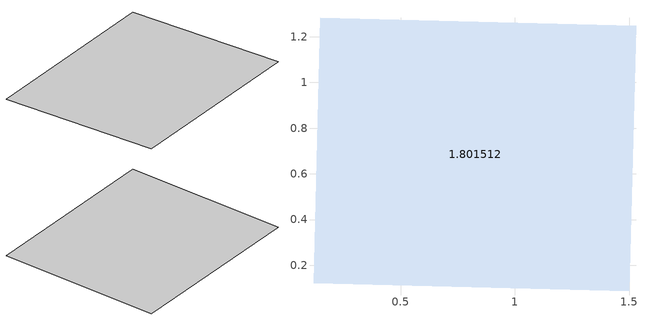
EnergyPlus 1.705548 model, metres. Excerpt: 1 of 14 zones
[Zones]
1.801512
 ceiling inside (1.366612): 1.5,0.09,1.65 1.53,1.25,1.62 0.15,1.28,1.62 0.12,0.12,1.65
[Coil:WaterHeating:AirToWaterHeatPump:Pumped]
1.793248: Rated Heating Capacity {W}=1.311155; Rated COP {W/W}=1.936329; Rated Sensible Heat Ratio=1.711622; Rated Evaporator Inlet Air Dry-Bulb Temperature {C}=1.87079; Rated Evaporator Inlet Air Wet-Bulb Temperature {C}=1.625649; Rated Condenser Inlet Water Temperature {C}=1.601489; Rated Evaporator Air Flow Rate {m3/s}=1.140216; Rated Condenser Water Flow Rate {m3/s}=1.562791; Evaporator Fan Power Included in Rated COP=1.866295; Condenser Pump Power Included in Rated COP=1.179601; Condenser Pump Heat Included in Rated Heating Capacity and Rated COP=1.755734; Condenser Water Pump Power {W}=1.916677; Fraction of Condenser Pump Heat to Water=1.453319; Crankcase Heater Capacity {W}=1.677465; Maximum Ambient Temperature for Crankcase Heater Operation {C}=1.989192; Evaporator Air Temperature Type for Curve Objects=1.535151; Heating Capacity Function of Temperature Curve=1.141355; Heating Capacity Function of Air Flow Fraction Curve=1.528004; Heating Capacity Function of Water Flow Fraction Curve=1.939774; Heating COP Function of Temperature Curve=1.426814; Heating COP Function of Air Flow Fraction Curve=1.486142; Heating COP Function of Water Flow Fraction Curve=1.684317; Part Load Fraction Correlation Curve=1.148813
[Coil:WaterHeating:AirToWaterHeatPump:Wrapped]
1.015761: Rated Heating Capacity {W}=1.321106; Rated COP {W/W}=1.624005; Rated Sensible Heat Ratio=1.246009; Rated Evaporator Inlet Air Dry-Bulb Temperature {C}=1.225394; Rated Evaporator Inlet Air Wet-Bulb Temperature {C}=1.438545; Rated Condenser Water Temperature {C}=1.282675; Rated Evaporator Air Flow Rate {m3/s}=1.487038; Evaporator Fan Power Included in Rated COP=1.101184; Crankcase Heater Capacity {W}=1.831678; Maximum Ambient Temperature for Crankcase Heater Operation {C}=1.576297; Evaporator Air Temperature Type for Curve Objects=1.562105; Heating Capacity Function of Temperature Curve=1.883186; Heating Capacity Function of Air Flow Fraction Curve=1.271933; Heating COP Function of Temperature Curve=1.487221; Heating COP Function of Air Flow Fraction Curve=1.384267; Part Load Fraction Correlation Curve=1.001905
[Coil:WaterHeating:AirToWaterHeatPump:VariableSpeed]
1.41016: Number of Speeds=1.839386; Nominal Speed Level=1.277233; Rated Water Heating Capacity {W}=1.724617; Rated Evaporator Inlet Air Dry-Bulb Temperature {C}=1.287191; Rated Evaporator Inlet Air Wet-Bulb Temperature {C}=1.322796; Rated Condenser Inlet Water Temperature {C}=1.733497; Rated Evaporator Air Flow Rate {m3/s}=1.886343; Rated Condenser Water Flow Rate {m3/s}=1.460459; Evaporator Fan Power Included in Rated COP=1.077649; Condenser Pump Power Included in Rated COP=1.894965; Condenser Pump Heat Included in Rated Heating Capacity and Rated COP=1.373863; Fraction of Condenser Pump Heat to Water=1.332126; Crankcase Heater Capacity {W}=1.557199; Maximum Ambient Temperature for Crankcase Heater Operation {C}=1.11696; Evaporator Air Temperature Type for Curve Objects=1.225945; Part Load Fraction Correlation Curve=1.721682; Rated Water Heating Capacity at Speed 1 {W}=1.203893; Rated Water Heating COP at Speed 1 {W/W}=1.536496; Rated Sensible Heat Ratio at Speed 1=1.13848; Speed 1 Reference Unit Rated Air Flow Rate {m3/s}=1.720649; Speed 1 Reference Unit Rated Water Flow Rate {m3/s}=1.247274; Speed 1 Reference Unit Water Pump Input Power At Rated Conditions=1.535503; Speed 1 Total WH Capacity Function of Temperature Curve=1.004007; Speed 1 Total WH Capacity Function of Air Flow Fraction Curve=1.786423; Speed 1 Total WH Capacity Function of Water Flow Fraction Curve=1.312891; Speed 1 COP Function of Temperature Curve=1.799834; Speed 1 COP Function of Air Flow Fraction Curve=1.077468; Speed 1 COP Function of Water Flow Fraction Curve=1.216673; Rated Water Heating Capacity at Speed 2 {W}=1.320238; Rated Water Heating COP at Speed 2 {W/W}=1.133505; Rated Sensible Heat Ratio at Speed 2=1.259317; Speed 2 Reference Unit Rated Air Flow Rate {m3/s}=1.372543; Speed 2 Reference Unit Rated Water Flow Rate {m3/s}=1.998381; Speed 2 Reference Unit Water Pump Input Power At Rated Conditions=1.911821; Speed 2 Total WH Capacity Function of Temperature Curve=1.736137; Speed 2 Total WH Capacity Function of Air Flow Fraction Curve=1.756779; Speed 2 Total WH Capacity Function of Water Flow Fraction Curve=1.651579; Speed 2 COP Function of Temperature Curve=1.784501; Speed 2 COP Function of Air Flow Fraction Curve=1.871271; Speed 2 COP Function of Water Flow Fraction Curve=1.341856; Rated Water Heating Capacity at speed 3 {W}=1.174914; Rated Water Heating COP at Speed 3 {W/W}=1.628803; Rated Sensible Heat Ratio at Speed 3=1.345444; Speed 3 Reference Unit Rated Air Flow Rate {m3/s}=1.148097; Speed 3 Reference Unit Rated Water Flow Rate {m3/s}=1.319911; Speed 3 Reference Unit Water Pump Input Power At Rated Conditions=1.75265; Speed 3 Total WH Capacity Function of Temperature Curve=1.547389; Speed 3 Total WH Capacity Function of Air Flow Fraction Curve=1.071804; Speed 3 Total WH Capacity Function of Water Flow Fraction Curve=1.210166; Speed 3 COP Function of Temperature Curve=1.347754; Speed 3 COP Function of Air Flow Fraction Curve=1.214471; Speed 3 COP Function of Water Flow Fraction Curve=1.96338; Rated Water Heating Capacity at Speed 4 {W}=1.106971; Rated Water Heating COP at Speed 4 {W/W}=1.192739; Rated Sensible Heat Ratio at Speed 4=1.323314; Speed 4 Reference Unit Rated Air Flow Rate {m3/s}=1.955455; Speed 4 Reference Unit Rated Water Flow Rate {m3/s}=1.424938; Speed 4 Reference Unit Water Pump Input Power At Rated Conditions=1.606271; Speed 4 Total WH Capacity Function of Temperature Curve=1.230424; Speed 4 Total WH Capacity Function of Air Flow Fraction Curve=1.041008; Speed 4 Total WH Capacity Function of Water Flow Fraction Curve=1.997623; Speed 4 COP Function of Temperature Curve=1.650177; Speed 4 COP Function of Air Flow Fraction Curve=1.062816; Speed 4 COP Function of Water Flow Fraction Curve=1.901498; Rated Water Heating Capacity at Speed 5 {W}=1.593155; Rated Water Heating COP at Speed 5 {W/W}=1.582576; Rated Sensible Heat Ratio at Speed 5=1.358637; Speed 5 Reference Unit Rated Air Flow Rate {m3/s}=1.984984; Speed 5 Reference Unit Rated Water Flow Rate {m3/s}=1.679856; Speed 5 Reference Unit Water Pump Input Power At Rated Conditions=1.561; Speed 5 Total WH Capacity Function of Temperature Curve=1.95779; Speed 5 Total WH Capacity Function of Air Flow Fraction Curve=1.834251; Speed 5 Total WH Capacity Function of Water Flow Fraction Curve=1.441869; Speed 5 COP Function of Temperature Curve=1.595518; Speed 5 COP Function of Air Flow Fraction Curve=1.142565; Speed 5 COP Function of Water Flow Fraction Curve=1.664937; Rated Water Heating Capacity at Speed 6 {W}=1.044782; Rated Water Heating COP at Speed 6 {W/W}=1.751867; Rated Sensible Heat Ratio at Speed 6=1.028256; Speed 6 Reference Unit Rated Air Flow Rate {m3/s}=1.193655; Speed 6 Reference Unit Rated Water Flow Rate {m3/s}=1.151254; Speed 6 Reference Unit Water Pump Input Power At Rated Conditions=1.604569; Speed 6 Total WH Capacity Function of Temperature Curve=1.203791; Speed 6 Total WH Capacity Function of Air Flow Fraction Curve=1.716121; Speed 6 Total WH Capacity Function of Water Flow Fraction Curve=1.686639; Speed 6 COP Function of Temperature Curve=1.940063; Speed 6 COP Function of Air Flow Fraction Curve=1.622357; Speed 6 COP Function of Water Flow Fraction Curve=1.435277; Rated Water Heating Capacity at Speed 7 {W}=1.854612; Rated Water Heating COP at Speed 7 {W/W}=1.709826; Rated Sensible Heat Ratio at Speed 7=1.742023; Speed 7 Reference Unit Rated Air Flow Rate {m3/s}=1.039415; Speed 7 Reference Unit Rated Water Flow Rate {m3/s}=1.402792; Speed 7 Reference Unit Water Pump Input Power At Rated Conditions=1.2335; Speed 7 Total WH Capacity Function of Temperature Curve=1.916364; Speed 7 Total WH Capacity Function of Air Flow Fraction Curve=1.530307; Speed 7 Total WH Capacity Function of Water Flow Fraction Curve=1.138369; Speed 7 COP Function of Temperature Curve=1.652013; Speed 7 COP Function of Air Flow Fraction Curve=1.035091; Speed 7 COP Function of Water Flow Fraction Curve=1.301323; Rated Water Heating Capacity at Speed 8 {W}=1.693728; Rated Water Heating COP at Speed 8 {W/W}=1.630711; Rated Sensible Heat Ratio at Speed 8=1.414671; Speed 8 Reference Unit Rated Air Flow Rate {m3/s}=1.465563; Speed 8 Reference Unit Rated Water Flow Rate {m3/s}=1.542075; Speed 8 Reference Unit Water Pump Input Power At Rated Conditions=1.312477; Speed 8 Total WH Capacity Function of Temperature Curve=1.938954; Speed 8 Total WH Capacity Function of Air Flow Fraction Curve=1.433974; Speed 8 Total WH Capacity Function of Water Flow Fraction Curve=1.263061; Speed 8 COP Function of Temperature Curve=1.520858; Speed 8 COP Function of Air Flow Fraction Curve=1.449797; Speed 8 COP Function of Water Flow Fraction Curve=1.743485; Rated Water Heating Capacity at Speed 9 {W}=1.058406; Rated Water Heating COP at Speed 9 {W/W}=1.213191; Rated Sensible Heat Ratio at Speed 9=1.387692; Speed 9 Reference Unit Rated Air Flow Rate {m3/s}=1.135122; Speed 9 Reference Unit Rated Water Flow Rate {m3/s}=1.517528; Speed 9 Reference Unit Water Pump Input Power At Rated Conditions=1.183725; Speed 9 Total WH Capacity Function of Temperature Curve=1.682387; Speed 9 Total WH Capacity Function of Air Flow Fraction Curve=1.88214; Speed 9 Total WH Capacity Function of Water Flow Fraction Curve=1.633163; Speed 9 COP Function of Temperature Curve=1.016751; Speed 9 COP Function of Air Flow Fraction Curve=1.893514; Speed 9 COP Function of Water Flow Fraction Curve=1.368145; Rated Water Heating Capacity at Speed 10 {W}=1.066994; Rated Water Heating COP at Speed 10 {W/W}=1.289723; Rated Sensible Heat Ratio at Speed 10=1.601211; Speed 10 Reference Unit Rated Air Flow Rate {m3/s}=1.91522; Speed 10 Reference Unit Rated Water Flow Rate {m3/s}=1.665272; Speed 10 Reference Unit Water Pump Input Power At Rated Conditions=1.026382; Speed 10 Total WH Capacity Function of Temperature Curve=1.046751; Speed 10 Total WH Capacity Function of Air Flow Fraction Curve=1.862048; Speed 10 Total WH Capacity Function of Water Flow Fraction Curve=1.224446; Speed 10 COP Function of Temperature Curve=1.399886; Speed 10 COP Function of Air Flow Fraction Curve=1.023163; Speed 10 COP Function of Water Flow Fraction Curve=1.89204
[Coil:WaterHeating:Desuperheater]
1.506783: Availability Schedule=1.68593; Setpoint Temperature Schedule=1.01586; Dead Band Temperature Difference {deltaC}=1.611459; Rated Heat Reclaim Recovery Efficiency=1.505998; Rated Inlet Water Temperature {C}=1.465875; Rated Outdoor Air Temperature {C}=1.593262; Maximum Inlet Water Temperature for Heat Reclaim {C}=1.377543; Heat Reclaim Efficiency Function of Temperature Curve=1.962873; Tank=1.130888; Heating Source=1.284654; Water Flow Rate {m3/s}=1.952294; Water Pump Power {W}=1.791841; Fraction of Pump Heat to Water=1.433295; On-Cycle Parasitic Electric Load {W}=1.966148; Off-Cycle Parasitic Electric Load {W}=1.183447
[CoilSystem:Cooling:DX]
1.521479: Availability Schedule=1.225096; Cooling Coil=1.674866; Dehumidification Control Type=1.823407; Run on Sensible Load=1.803259; Run on Latent Load=1.274773; Use Outdoor Air DX Cooling Coil=1.564516; Outdoor Air DX Cooling Coil Leaving Minimum Air Temperature {C}=1.769933
[CoilSystem:Heating:DX]
1.367244: Availability Schedule=1.622128; Heating Coil=1.353641
[CoilSystem:Cooling:Water:HeatExchangerAssisted]
1.304843: Heat Exchanger=1.239901; Cooling Coil=1.895904
[CoilSystem:Cooling:DX:HeatExchangerAssisted]
1.110854: Heat Exchanger=1.596902; Cooling Coil=1.785063
[CoilSystem:IntegratedHeatPump:AirSource]
1.210406: Space Cooling Coil=1.361896; Space Heating Coil=1.865708; Dedicated Water Heating Coil=1.241174; SCWH Coil=1.641571; SCDWH Cooling Coil=1.297497; SCDWH Water Heating Coil=1.44587; SHDWH Heating Coil=1.589801; SHDWH Water Heating Coil=1.578355; Indoor Temperature Limit for SCWH Mode {C}=1.789147; Ambient Temperature Limit for SCWH Mode {C}=1.314914; Indoor Temperature above Which WH has Higher Priority {C}=1.200685; Ambient Temperature above Which WH has Higher Priority {C}=1.34165; Flag to Indicate Load Control in SCWH Mode=1.961419; Minimum Speed Level for SCWH Mode=1.661624; Maximum Water Flow Volume before Switching from SCDWH to SCWH Mode {m3}=1.819981; Minimum Speed Level for SCDWH Mode=1.755493; Maximum Running Time before Allowing Electric Resistance Heat Use during SHDWH Mode {s}=1.154706; Minimum Speed Level for SHDWH Mode=1.027319
[Coil:Cooling:DX:SingleSpeed:ThermalStorage]
1.136225: Availability Schedule=1.81677; Operating Mode Control Method=1.190846; Operation Mode Control Schedule=1.508985; Storage Type=1.170964; User Defined Fluid Type=1.523344; Fluid Storage Volume {m3}=1.888749; Ice Storage Capacity {GJ}=1.212395; Storage Capacity Sizing Factor {hr}=1.919375; Storage Tank to Ambient U-value Times Area Heat Transfer Coefficient {W/K}=1.830019; Fluid Storage Tank Rating Temperature {C}=1.955238; Rated Evaporator Air Flow Rate {m3/s}=1.240895; Cooling Only Mode Available=1.220241; Cooling Only Mode Rated Total Evaporator Cooling Capacity {W}=1.999843; Cooling Only Mode Rated Sensible Heat Ratio=1.898767; Cooling Only Mode Rated COP {W/W}=1.926298; Cooling Only Mode Total Evaporator Cooling Capacity Function of Temperature Curve=1.358294; Cooling Only Mode Total Evaporator Cooling Capacity Function of Flow Fraction Curve=1.456045; Cooling Only Mode Energy Input Ratio Function of Temperature Curve=1.169078; Cooling Only Mode Energy Input Ratio Function of Flow Fraction Curve=1.448618; Cooling Only Mode Part Load Fraction Correlation Curve=1.041578; Cooling Only Mode Sensible Heat Ratio Function of Temperature Curve=1.90546; Cooling Only Mode Sensible Heat Ratio Function of Flow Fraction Curve=1.573029; Cooling And Charge Mode Available=1.230174; Cooling And Charge Mode Rated Total Evaporator Cooling Capacity {W}=1.966687; Cooling And Charge Mode Capacity Sizing Factor=1.570807; Cooling And Charge Mode Rated Storage Charging Capacity {W}=1.504968; Cooling And Charge Mode Storage Capacity Sizing Factor=1.90042; Cooling And Charge Mode Rated Sensible Heat Ratio=1.807755; Cooling And Charge Mode Cooling Rated COP {W/W}=1.742184; Cooling And Charge Mode Charging Rated COP {W/W}=1.157096; Cooling And Charge Mode Total Evaporator Cooling Capacity Function of Temperature Curve=1.695258; Cooling And Charge Mode Total Evaporator Cooling Capacity Function of Flow Fraction Curve=1.419578; Cooling And Charge Mode Evaporator Energy Input Ratio Function of Temperature Curve=1.1677; Cooling And Charge Mode Evaporator Energy Input Ratio Function of Flow Fraction Curve=1.347588; Cooling And Charge Mode Evaporator Part Load Fraction Correlation Curve=1.972659; Cooling And Charge Mode Storage Charge Capacity Function of Temperature Curve=1.290743; Cooling And Charge Mode Storage Charge Capacity Function of Total Evaporator PLR Curve=1.694096; Cooling And Charge Mode Storage Energy Input Ratio Function of Temperature Curve=1.598722; Cooling And Charge Mode Storage Energy Input Ratio Function of Flow Fraction Curve=1.97829; Cooling And Charge Mode Storage Energy Part Load Fraction Correlation Curve=1.246752; Cooling And Charge Mode Sensible Heat Ratio Function of Temperature Curve=1.157371; Cooling And Charge Mode Sensible Heat Ratio Function of Flow Fraction Curve=1.465003; Cooling And Discharge Mode Available=1.861137; Cooling And Discharge Mode Rated Total Evaporator Cooling Capacity {W}=1.403142; Cooling And Discharge Mode Evaporator Capacity Sizing Factor=1.523404; Cooling And Discharge Mode Rated Storage Discharging Capacity {W}=1.111286; Cooling And Discharge Mode Storage Discharge Capacity Sizing Factor=1.939133; Cooling And Discharge Mode Rated Sensible Heat Ratio=1.368618; Cooling And Discharge Mode Cooling Rated COP {W/W}=1.278587; Cooling And Discharge Mode Discharging Rated COP {W/W}=1.140905; Cooling And Discharge Mode Total Evaporator Cooling Capacity Function of Temperature Curve=1.214779; Cooling And Discharge Mode Total Evaporator Cooling Capacity Function of Flow Fraction Curve=1.698173; Cooling And Discharge Mode Evaporator Energy Input Ratio Function of Temperature Curve=1.07044; Cooling And Discharge Mode Evaporator Energy Input Ratio Function of Flow Fraction Curve=1.673792; Cooling And Discharge Mode Evaporator Part Load Fraction Correlation Curve=1.140774; Cooling And Discharge Mode Storage Discharge Capacity Function of Temperature Curve=1.596213; Cooling And Discharge Mode Storage Discharge Capacity Function of Flow Fraction Curve=1.598244; Cooling And Discharge Mode Storage Discharge Capacity Function of Total Evaporator PLR Curve=1.67461; Cooling And Discharge Mode Storage Energy Input Ratio Function of Temperature Curve=1.635636; Cooling And Discharge Mode Storage Energy Input Ratio Function of Flow Fraction Curve=1.869684; Cooling And Discharge Mode Storage Energy Part Load Fraction Correlation Curve=1.753661; Cooling And Discharge Mode Sensible Heat Ratio Function of Temperature Curve=1.530869; Cooling And Discharge Mode Sensible Heat Ratio Function of Flow Fraction Curve=1.349328; Charge Only Mode Available=1.131196; Charge Only Mode Rated Storage Charging Capacity {W}=1.011361; Charge Only Mode Capacity Sizing Factor=1.88106; Charge Only Mode Charging Rated COP {W/W}=1.178884; Charge Only Mode Storage Charge Capacity Function of Temperature Curve=1.252148; Charge Only Mode Storage Energy Input Ratio Function of Temperature Curve=1.069648; Discharge Only Mode Available=1.692771; Discharge Only Mode Rated Storage Discharging Capacity {W}=1.034032; Discharge Only Mode Capacity Sizing Factor=1.065853; Discharge Only Mode Rated Sensible Heat Ratio=1.741082; Discharge Only Mode Rated COP {W/W}=1.590821; Discharge Only Mode Storage Discharge Capacity Function of Temperature Curve=1.852823; Discharge Only Mode Storage Discharge Capacity Function of Flow Fraction Curve=1.320662; Discharge Only Mode Energy Input Ratio Function of Temperature Curve=1.093109; Discharge Only Mode Energy Input Ratio Function of Flow Fraction Curve=1.435377; Discharge Only Mode Part Load Fraction Correlation Curve=1.86725; Discharge Only Mode Sensible Heat Ratio Function of Temperature Curve=1.883093; Discharge Only Mode Sensible Heat Ratio Function of Flow Fraction Curve=1.838678; Ancillary Electric Power {W}=1.150085; Cold Weather Operation Minimum Outdoor Air Temperature {C}=1.11888; Cold Weather Operation Ancillary Power {W}=1.19095; Condenser Design Air Flow Rate {m3/s}=1.224471; Condenser Air Flow Sizing Factor=1.956452; Condenser Type=1.683542; Evaporative Condenser Effectiveness=1.920667; Evaporative Condenser Pump Rated Power Consumption {W}=1.391604; Basin Heater Capacity {W/K}=1.119358; Basin Heater Setpoint Temperature {C}=1.451905; Basin Heater Availability Schedule=1.09434; Supply Water Storage Tank=1.684306; Condensate Collection Water Storage Tank=1.05009; Storage Tank Plant Connection Design Flow Rate {m3/s}=1.538673; Storage Tank Plant Connection Heat Transfer Effectiveness=1.00286; Storage Tank Minimum Operating Limit Fluid Temperature {C}=1.327279; Storage Tank Maximum Operating Limit Fluid Temperature {C}=1.390581
[EvaporativeCooler:Direct:CelDekPad]
1.528495: Availability Schedule=1.818792; Direct Pad Area {m2}=1.77328; Direct Pad Depth {m}=1.62118; Recirculating Water Pump Power Consumption {W}=1.380886; Control Type=1.02729; Water Supply Storage Tank=1.241901
[EvaporativeCooler:Indirect:CelDekPad]
1.307968: Availability Schedule=1.917568; Direct Pad Area {m2}=1.852868; Direct Pad Depth {m}=1.192169; Recirculating Water Pump Power Consumption {W}=1.426158; Secondary Air Fan Flow Rate {m3/s}=1.906015; Secondary Air Fan Total Efficiency=1.108473; Secondary Air Fan Delta Pressure {Pa}=1.012513; Indirect Heat Exchanger Effectiveness=1.453654; Control Type=1.199574; Water Supply Storage Tank=1.463026
[EvaporativeCooler:Indirect:WetCoil]
1.003758: Availability Schedule=1.231442; Coil Maximum Efficiency=1.582509; Coil Flow Ratio=1.364453; Recirculating Water Pump Power Consumption {W}=1.70069; Secondary Air Fan Flow Rate {m3/s}=1.083276; Secondary Air Fan Total Efficiency=1.449128; Secondary Air Fan Delta Pressure {Pa}=1.74824; Control Type=1.911819; Water Supply Storage Tank=1.035215
[EvaporativeCooler:Indirect:ResearchSpecial]
1.476576: Availability Schedule=1.984561; Cooler Wetbulb Design Effectiveness=1.495944; Wetbulb Effectiveness Flow Ratio Modifier Curve=1.043276; Cooler Drybulb Design Effectiveness=1.594336; Drybulb Effectiveness Flow Ratio Modifier Curve=1.049494; Recirculating Water Pump Design Power {W}=1.296507; Water Pump Power Sizing Factor {W/(m3/s)}=1.905505; Water Pump Power Modifier Curve=1.465899; Secondary Air Design Flow Rate {m3/s}=1.310049; Secondary Air Flow Scaling Factor=1.13911; Secondary Air Fan Design Power {W}=1.754891; Secondary Air Fan Sizing Specific Power {W/(m3/s)}=1.03615; Secondary Air Fan Power Modifier Curve=1.494069; Primary Air Design Flow Rate {m3/s}=1.090796; Dewpoint Effectiveness Factor=1.806938; Water Supply Storage Tank=1.436385; Drift Loss Fraction=1.299347; Blowdown Concentration Ratio=1.843944; Evaporative Operation Minimum Limit Secondary Air Drybulb Temperature=1.497202; Evaporative Operation Maximum Limit Outdoor Wetbulb Temperature=1.613782; Dry Operation Maximum Limit Outdoor Drybulb Temperature=1.222478
[EvaporativeCooler:Direct:ResearchSpecial]
1.958583: Availability Schedule=1.751184; Cooler Design Effectiveness=1.308135; Effectiveness Flow Ratio Modifier Curve=1.020522; Primary Air Design Flow Rate {m3/s}=1.171142; Recirculating Water Pump Design Power {W}=1.543439; Water Pump Power Sizing Factor {W/(m3/s)}=1.891576; Water Pump Power Modifier Curve=1.639584; Water Supply Storage Tank=1.964246; Drift Loss Fraction=1.971318; Blowdown Concentration Ratio=1.74887; Evaporative Operation Minimum Drybulb Temperature=1.957411; Evaporative Operation Maximum Limit Wetbulb Temperature=1.895693; Evaporative Operation Maximum Limit Drybulb Temperature=1.826634
[Humidifier:Steam:Electric]
1.483947: Availability Schedule=1.099106; Rated Capacity {m3/s}=1.679836; Rated Power {W}=1.09652; Rated Fan Power {W}=1.057344; Standby Power {W}=1.479742; Water Storage Tank=1.112924
[Humidifier:Steam:Gas]
1.48024: Availability Schedule=1.232233; Rated Capacity {m3/s}=1.851926; Rated Gas Use Rate {W}=1.053334; Thermal Efficiency=1.205153; Thermal Efficiency Modifier Curve=1.669067; Rated Fan Power {W}=1.956708; Auxiliary Electric Power {W}=1.743137; Water Storage Tank=1.495836; Inlet Water Temperature Option=1.461936
[Dehumidifier:Desiccant:NoFans]
1.458351: Availability Schedule=1.972464; Control Type=1.739676; Leaving Maximum Humidity Ratio Setpoint {kgWater/kgDryAir}=1.648874; Nominal Process Air Flow Rate {m3/s}=1.642166; Nominal Process Air Velocity {m/s}=1.68713; Rotor Power {W}=1.915213; Regeneration Coil=1.22835; Regeneration Fan=1.247996; Performance Model Type=1.120495; Leaving Dry-Bulb Function of Entering Dry-Bulb and Humidity Ratio Curve=1.737557; Leaving Dry-Bulb Function of Air Velocity Curve=1.370196; Leaving Humidity Ratio Function of Entering Dry-Bulb and Humidity Ratio Curve=1.458301; Leaving Humidity Ratio Function of Air Velocity Curve=1.923419; Regeneration Energy Function of Entering Dry-Bulb and Humidity Ratio Curve=1.27727; Regeneration Energy Function of Air Velocity Curve=1.155598; Regeneration Velocity Function of Entering Dry-Bulb and Humidity Ratio Curve=1.138473; Regeneration Velocity Function of Air Velocity Curve=1.023772; Nominal Regeneration Temperature {C}=1.803605
[Dehumidifier:Desiccant:System]
1.344415: Availability Schedule=1.518554; Desiccant Heat Exchanger=1.011935; Regeneration Air Fan=1.646302; Regeneration Air Fan Placement=1.477517; Regeneration Air Heater=1.830837; Regeneration Inlet Air Setpoint Temperature {C}=1.236473; Companion Cooling Coil=1.725038; Companion Cooling Coil Upstream of Dehumidifier Process Inlet=1.802223; Companion Coil Regeneration Air Heating=1.916309; Exhaust Fan Maximum Flow Rate {m3/s}=1.474626; Exhaust Fan Maximum Power {W}=1.285452; Exhaust Fan Power Curve=1.833138
[HeatExchanger:AirToAir:FlatPlate]
1.937091: Availability Schedule=1.321705; Flow Arrangement Type=1.265945; Economizer Lockout=1.576474; Ratio of Supply to Secondary hA Values=1.902639; Nominal Supply Air Flow Rate {m3/s}=1.088389; Nominal Supply Air Inlet Temperature {C}=1.225904; Nominal Supply Air Outlet Temperature {C}=1.16657; Nominal Secondary Air Flow Rate {m3/s}=1.97244; Nominal Secondary Air Inlet Temperature {C}=1.608723; Nominal Electric Power {W}=1.725691
[HeatExchanger:AirToAir:SensibleAndLatent]
1.175371: Availability Schedule=1.809807; Nominal Supply Air Flow Rate {m3/s}=1.005315; Sensible Effectiveness at 100% Heating Air Flow=1.309842; Latent Effectiveness at 100% Heating Air Flow=1.160604; Sensible Effectiveness at 75% Heating Air Flow=1.002788; Latent Effectiveness at 75% Heating Air Flow=1.230327; Sensible Effectiveness at 100% Cooling Air Flow=1.47294; Latent Effectiveness at 100% Cooling Air Flow=1.406904; Sensible Effectiveness at 75% Cooling Air Flow=1.307101; Latent Effectiveness at 75% Cooling Air Flow=1.43775; Nominal Electric Power {W}=1.846909; Supply Air Outlet Temperature Control=1.111659; Heat Exchanger Type=1.212857; Frost Control Type=1.160421; Threshold Temperature {C}=1.751749; Initial Defrost Time Fraction=1.113204; Rate of Defrost Time Fraction Increase {1/K}=1.310028; Economizer Lockout=1.813488
[HeatExchanger:Desiccant:BalancedFlow]
1.208808: Availability Schedule=1.743247; Heat Exchanger Performance=1.146748; Economizer Lockout=1.006391
[HeatExchanger:Desiccant:BalancedFlow:PerformanceDataType1]
1.458408: Nominal Air Flow Rate {m3/s}=1.697023; Nominal Air Face Velocity {m/s}=1.134681; Nominal Electric Power {W}=1.548697; Temperature Equation Coefficient 1=1.563179; Temperature Equation Coefficient 2=1.437642; Temperature Equation Coefficient 3=1.998029; Temperature Equation Coefficient 4=1.953037; Temperature Equation Coefficient 5=1.617004; Temperature Equation Coefficient 6=1.725628; Temperature Equation Coefficient 7=1.035682; Temperature Equation Coefficient 8=1.385244; Minimum Regeneration Inlet Air Humidity Ratio for Temperature Equation {kgWater/kgDryAir}=1.934887; Maximum Regeneration Inlet Air Humidity Ratio for Temperature Equation {kgWater/kgDryAir}=1.178474; Minimum Regeneration Inlet Air Temperature for Temperature Equation {C}=1.707662; Maximum Regeneration Inlet Air Temperature for Temperature Equation {C}=1.52775; Minimum Process Inlet Air Humidity Ratio for Temperature Equation {kgWater/kgDryAir}=1.282025; Maximum Process Inlet Air Humidity Ratio for Temperature Equation {kgWater/kgDryAir}=1.063086; Minimum Process Inlet Air Temperature for Temperature Equation {C}=1.525749; Maximum Process Inlet Air Temperature for Temperature Equation {C}=1.907718; Minimum Regeneration Air Velocity for Temperature Equation {m/s}=1.889436; Maximum Regeneration Air Velocity for Temperature Equation {m/s}=1.248911; Minimum Regeneration Outlet Air Temperature for Temperature Equation {C}=1.194106; Maximum Regeneration Outlet Air Temperature for Temperature Equation {C}=1.47516; Minimum Regeneration Inlet Air Relative Humidity for Temperature Equation {percent}=1.719583; Maximum Regeneration Inlet Air Relative Humidity for Temperature Equation {percent}=1.411058; Minimum Process Inlet Air Relative Humidity for Temperature Equation {percent}=1.999901; Maximum Process Inlet Air Relative Humidity for Temperature Equation {percent}=1.431063; Humidity Ratio Equation Coefficient 1=1.982; Humidity Ratio Equation Coefficient 2=1.483426; Humidity Ratio Equation Coefficient 3=1.45394; Humidity Ratio Equation Coefficient 4=1.305519; Humidity Ratio Equation Coefficient 5=1.898916; Humidity Ratio Equation Coefficient 6=1.361828; Humidity Ratio Equation Coefficient 7=1.181283; Humidity Ratio Equation Coefficient 8=1.285844; Minimum Regeneration Inlet Air Humidity Ratio for Humidity Ratio Equation {kgWater/kgDryAir}=1.72088; Maximum Regeneration Inlet Air Humidity Ratio for Humidity Ratio Equation {kgWater/kgDryAir}=1.857116; Minimum Regeneration Inlet Air Temperature for Humidity Ratio Equation {C}=1.061874; Maximum Regeneration Inlet Air Temperature for Humidity Ratio Equation {C}=1.794706; Minimum Process Inlet Air Humidity Ratio for Humidity Ratio Equation {kgWater/kgDryAir}=1.992388; Maximum Process Inlet Air Humidity Ratio for Humidity Ratio Equation {kgWater/kgDryAir}=1.898306; Minimum Process Inlet Air Temperature for Humidity Ratio Equation {C}=1.621164; Maximum Process Inlet Air Temperature for Humidity Ratio Equation {C}=1.318252; Minimum Regeneration Air Velocity for Humidity Ratio Equation {m/s}=1.067503; Maximum Regeneration Air Velocity for Humidity Ratio Equation {m/s}=1.985704; Minimum Regeneration Outlet Air Humidity Ratio for Humidity Ratio Equation {kgWater/kgDryAir}=1.670738; Maximum Regeneration Outlet Air Humidity Ratio for Humidity Ratio Equation {kgWater/kgDryAir}=1.484227; Minimum Regeneration Inlet Air Relative Humidity for Humidity Ratio Equation {percent}=1.875487; Maximum Regeneration Inlet Air Relative Humidity for Humidity Ratio Equation {percent}=1.894028; Minimum Process Inlet Air Relative Humidity for Humidity Ratio Equation {percent}=1.198938; Maximum Process Inlet Air Relative Humidity for Humidity Ratio Equation {percent}=1.390104
[AirLoopHVAC:UnitarySystem]
1.936419: Control Type=1.625538; Controlling Zone or Thermostat Location=1.51149; Dehumidification Control Type=1.181209; Availability Schedule=1.626826; Supply Fan=1.695304; Fan Placement=1.17359; Supply Air Fan Operating Mode Schedule=1.893212; Heating Coil=1.028144; DX Heating Coil Sizing Ratio=1.21047; Cooling Coil=1.177531; Use DOAS DX Cooling Coil=1.664959; Minimum Supply Air Temperature {C}=1.167459; Latent Load Control=1.703111; Supplemental Heating Coil=1.064304; Cooling Supply Air Flow Rate Method=1.231385; Cooling Supply Air Flow Rate {m3/s}=1.975444; Cooling Supply Air Flow Rate Per Floor Area {m3/s-m2}=1.194864; Cooling Fraction of Autosized Cooling Supply Air Flow Rate=1.619309; Cooling Supply Air Flow Rate Per Unit of Capacity {m3/s-W}=1.785366; Heating Supply Air Flow Rate Method=1.906519; Heating Supply Air Flow Rate {m3/s}=1.872588; Heating Supply Air Flow Rate Per Floor Area {m3/s-m2}=1.423295; Heating Fraction of Autosized Heating Supply Air Flow Rate=1.111933; Heating Supply Air Flow Rate Per Unit of Capacity {m3/s-W}=1.961239; No Load Supply Air Flow Rate Method=1.855156; No Load Supply Air Flow Rate {m3/s}=1.285405; No Load Supply Air Flow Rate Per Floor Area {m3/s-m2}=1.346159; No Load Fraction of Autosized Cooling Supply Air Flow Rate=1.046893; No Load Fraction of Autosized Heating Supply Air Flow Rate=1.483205; No Load Supply Air Flow Rate Per Unit of Capacity During Cooling Operation {m3/s-W}=1.996228; No Load Supply Air Flow Rate Per Unit of Capacity During Heating Operation {m3/s-W}=1.678777; Maximum Supply Air Temperature {C}=1.903775; Maximum Outdoor Dry-Bulb Temperature for Supplemental Heater Operation {C}=1.598349; Maximum Cycling Rate {cycles/hr}=1.809311; Heat Pump Time Constant {s}=1.745814; Fraction of On-Cycle Power Use=1.621303; Heat Pump Fan Delay Time {s}=1.377344; Ancillary On-Cycle Electric Power {W}=1.6492; Ancillary Off-Cycle Electric Power {W}=1.151197; Design Heat Recovery Water Flow Rate {m3/s}=1.880009; Maximum Temperature for Heat Recovery {C}=1.426664; Design Specification Multispeed Object=1.364004
[UnitarySystemPerformance:Multispeed]
1.131113: Number of Speeds for Heating=1.879774; Number of Speeds for Cooling=1.671329; Single Mode Operation=1.621554; No Load Supply Air Flow Rate Ratio=1.483709; Heating Speed 1 Supply Air Flow Ratio=1.696255; Cooling Speed 1 Supply Air Flow Ratio=1.849083; Heating Speed 2 Supply Air Flow Ratio=1.456698; Cooling Speed 2 Supply Air Flow Ratio=1.123051; Heating Speed 3 Supply Air Flow Ratio=1.593901; Cooling Speed 3 Supply Air Flow Ratio=1.959123; Heating Speed 4 Supply Air Flow Ratio=1.967643; Cooling Speed 4 Supply Air Flow Ratio=1.317024; Heating Speed 5 Supply Air Flow Ratio=1.081562; Cooling Speed 5 Supply Air Flow Ratio=1.537398; Heating Speed 6 Supply Air Flow Ratio=1.359038; Cooling Speed 6 Supply Air Flow Ratio=1.014175; Heating Speed 7 Supply Air Flow Ratio=1.626097; Cooling Speed 7 Supply Air Flow Ratio=1.245835; Heating Speed 8 Supply Air Flow Ratio=1.457607; Cooling Speed 8 Supply Air Flow Ratio=1.296839; Heating Speed 9 Supply Air Flow Ratio=1.292996; Cooling Speed 9 Supply Air Flow Ratio=1.95046; Heating Speed 10 Supply Air Flow Ratio=1.477764; Cooling Speed 10 Supply Air Flow Ratio=1.084268
[AirLoopHVAC:Unitary:Furnace:HeatOnly]
1.637008: Availability Schedule=1.049529; Supply Air Fan Operating Mode Schedule=1.842763; Maximum Supply Air Temperature {C}=1.051647; Heating Supply Air Flow Rate {m3/s}=1.422737; Controlling Zone or Thermostat Location=1.003742; Supply Fan=1.403898; Fan Placement=1.105488; Heating Coil=1.321195
[AirLoopHVAC:Unitary:Furnace:HeatCool]
1.569964: Availability Schedule=1.506947; Supply Air Fan Operating Mode Schedule=1.358257; Maximum Supply Air Temperature {C}=1.014382; Cooling Supply Air Flow Rate {m3/s}=1.444384; Heating Supply Air Flow Rate {m3/s}=1.89675; No Load Supply Air Flow Rate {m3/s}=1.500039; Controlling Zone or Thermostat Location=1.246507; Supply Fan=1.570344; Fan Placement=1.477549; Heating Coil=1.542424; Cooling Coil=1.602127; Dehumidification Control Type=1.860654; Reheat Coil=1.165055
[AirLoopHVAC:UnitaryHeatOnly]
1.342339: Availability Schedule=1.527956; Supply Air Fan Operating Mode Schedule=1.902105; Maximum Supply Air Temperature {C}=1.771753; Heating Supply Air Flow Rate {m3/s}=1.255522; Controlling Zone or Thermostat Location=1.463579; Supply Fan=1.102362; Fan Placement=1.20144; Heating Coil=1.191479
[AirLoopHVAC:UnitaryHeatCool]
1.105292: Availability Schedule=1.149926; Supply Air Fan Operating Mode Schedule=1.456874; Maximum Supply Air Temperature {C}=1.634487; Cooling Supply Air Flow Rate {m3/s}=1.773705; Heating Supply Air Flow Rate {m3/s}=1.527377; No Load Supply Air Flow Rate {m3/s}=1.189883; Controlling Zone or Thermostat Location=1.119296; Supply Fan=1.949742; Fan Placement=1.209167; Heating Coil=1.596101; Cooling Coil=1.057266; Dehumidification Control Type=1.568418; Reheat Coil=1.414691
[AirLoopHVAC:UnitaryHeatPump:AirToAir]
1.930042: Availability Schedule=1.442521; Cooling Supply Air Flow Rate {m3/s}=1.942303; Heating Supply Air Flow Rate {m3/s}=1.292702; No Load Supply Air Flow Rate {m3/s}=1.705555; Controlling Zone or Thermostat Location=1.262346; Supply Air Fan=1.033329; Heating Coil=1.869879; Cooling Coil=1.978183; Supplemental Heating Coil=1.667022; Maximum Supply Air Temperature from Supplemental Heater {C}=1.326367; Maximum Outdoor Dry-Bulb Temperature for Supplemental Heater Operation {C}=1.793585; Fan Placement=1.993677; Supply Air Fan Operating Mode Schedule=1.775662; Dehumidification Control Type=1.720418
[AirLoopHVAC:UnitaryHeatPump:WaterToAir]
1.70152: Availability Schedule=1.249608; Supply Air Flow Rate {m3/s}=1.932763; Controlling Zone or Thermostat Location=1.914523; Supply Air Fan=1.598848; Heating Coil=1.47286; Heating Convergence=1.922833; Cooling Coil=1.80096; Cooling Convergence=1.413936; Maximum Cycling Rate {cycles/hr}=1.187738; Heat Pump Time Constant {s}=1.465635; Fraction of On-Cycle Power Use=1.521532; Heat Pump Fan Delay Time {s}=1.622579; Supplemental Heating Coil=1.759928; Maximum Supply Air Temperature from Supplemental Heater {C}=1.388898; Maximum Outdoor Dry-Bulb Temperature for Supplemental Heater Operation {C}=1.019749; Fan Placement=1.071269; Supply Air Fan Operating Mode Schedule=1.224652; Dehumidification Control Type=1.453161; Heat Pump Coil Water Flow Mode=1.889154
[AirLoopHVAC:UnitaryHeatCool:VAVChangeoverBypass]
1.654113: Availability Schedule=1.827927; Cooling Supply Air Flow Rate {m3/s}=1.837918; Heating Supply Air Flow Rate {m3/s}=1.401145; No Load Supply Air Flow Rate {m3/s}=1.369361; Cooling Outdoor Air Flow Rate {m3/s}=1.178519; Heating Outdoor Air Flow Rate {m3/s}=1.547125; No Load Outdoor Air Flow Rate {m3/s}=1.240563; Outdoor Air Flow Rate Multiplier Schedule=1.199985; Supply Air Fan=1.593345; Supply Air Fan Placement=1.487767; Supply Air Fan Operating Mode Schedule=1.425779; Cooling Coil=1.873001; Heating Coil=1.995903; Priority Control Mode=1.020208; Minimum Outlet Air Temperature During Cooling Operation {C}=1.48312; Maximum Outlet Air Temperature During Heating Operation {C}=1.1744; Dehumidification Control Type=1.79801
[AirLoopHVAC:UnitaryHeatPump:AirToAir:MultiSpeed]
1.022334: Availability Schedule=1.5014; Controlling Zone or Thermostat Location=1.031452; Supply Air Fan=1.643763; Supply Air Fan Placement=1.587675; Supply Air Fan Operating Mode Schedule=1.560075; Heating Coil=1.956544; Minimum Outdoor Dry-Bulb Temperature for Compressor Operation {C}=1.191567; Cooling Coil=1.61324; Supplemental Heating Coil=1.291358; Maximum Supply Air Temperature from Supplemental Heater {C}=1.558891; Maximum Outdoor Dry-Bulb Temperature for Supplemental Heater Operation {C}=1.841924; Auxiliary On-Cycle Electric Power {W}=1.423427; Auxiliary Off-Cycle Electric Power {W}=1.324609; Design Heat Recovery Water Flow Rate {m3/s}=1.871491; Maximum Temperature for Heat Recovery {C}=1.917063; No Load Supply Air Flow Rate {m3/s}=1.294661; Number of Speeds for Heating=1.69565; Number of Speeds for Cooling=1.179144; Heating Speed 1 Supply Air Flow Rate {m3/s}=1.606775; Heating Speed 2 Supply Air Flow Rate {m3/s}=1.877044; Heating Speed 3 Supply Air Flow Rate {m3/s}=1.844252; Heating Speed 4 Supply Air Flow Rate {m3/s}=1.296083; Cooling Speed 1 Supply Air Flow Rate {m3/s}=1.817726; Cooling Speed 2 Supply Air Flow Rate {m3/s}=1.808888; Cooling Speed 3 Supply Air Flow Rate {m3/s}=1.604628; Cooling Speed 4 Supply Air Flow Rate {m3/s}=1.59723
[AirConditioner:VariableRefrigerantFlow]
Heat Pump=1.41746; Availability Schedule=1.750166; Gross Rated Total Cooling Capacity {W}=1.809359; Gross Rated Cooling COP {W/W}=1.147343; Minimum Outdoor Temperature in Cooling Mode {C}=1.524201; Maximum Outdoor Temperature in Cooling Mode {C}=1.408702; Cooling Capacity Ratio Modifier Function of Low Temperature Curve=1.147471; Cooling Capacity Ratio Boundary Curve=1.441844; Cooling Capacity Ratio Modifier Function of High Temperature Curve=1.964182; Cooling Energy Input Ratio Modifier Function of Low Temperature Curve=1.368298; Cooling Energy Input Ratio Boundary Curve=1.680061; Cooling Energy Input Ratio Modifier Function of High Temperature Curve=1.859946; Cooling Energy Input Ratio Modifier Function of Low Part-Load Ratio Curve=1.91227; Cooling Energy Input Ratio Modifier Function of High Part-Load Ratio Curve=1.166856; Cooling Combination Ratio Correction Factor Curve=1.605918; Cooling Part-Load Fraction Correlation Curve=1.367773; Gross Rated Heating Capacity {W}=1.782588; Rated Heating Capacity Sizing Ratio {W/W}=1.624507; Gross Rated Heating COP {W/W}=1.277157; Minimum Outdoor Temperature in Heating Mode {C}=1.47149; Maximum Outdoor Temperature in Heating Mode {C}=1.369142; Heating Capacity Ratio Modifier Function of Low Temperature Curve=1.42173; Heating Capacity Ratio Boundary Curve=1.464832; Heating Capacity Ratio Modifier Function of High Temperature Curve=1.420426; Heating Energy Input Ratio Modifier Function of Low Temperature Curve=1.236446; Heating Energy Input Ratio Boundary Curve=1.927484; Heating Energy Input Ratio Modifier Function of High Temperature Curve=1.874573; Heating Performance Curve Outdoor Temperature Type=1.660198; Heating Energy Input Ratio Modifier Function of Low Part-Load Ratio Curve=1.360147; Heating Energy Input Ratio Modifier Function of High Part-Load Ratio Curve=1.277327; Heating Combination Ratio Correction Factor Curve=1.912201; Heating Part-Load Fraction Correlation Curve=1.535838; Minimum Heat Pump Part-Load Ratio=1.017651; Zone Name for Master Thermostat Location=1.701545; Master Thermostat Priority Control Type=1.699361; Thermostat Priority Schedule=1.244917; Zone Terminal Unit List=1.928744; Heat Pump Waste Heat Recovery=1.103276; Equivalent Piping Length used for Piping Correction Factor in Cooling Mode {m}=1.339139; Vertical Height used for Piping Correction Factor {m}=1.04067; Piping Correction Factor for Length in Cooling Mode Curve=1.646222; Piping Correction Factor for Height in Cooling Mode Coefficient {1/m}=1.886633; Equivalent Piping Length used for Piping Correction Factor in Heating Mode {m}=1.431695; Piping Correction Factor for Length in Heating Mode Curve=1.68512; Piping Correction Factor for Height in Heating Mode Coefficient {1/m}=1.196513; Crankcase Heater Power per Compressor {W}=1.034832; Number of Compressors=1.839883; Ratio of Compressor Size to Total Compressor Capacity {W/W}=1.152206; Maximum Outdoor Dry-Bulb Temperature for Crankcase Heater {C}=1.970304; Defrost Strategy=1.438313; Defrost Control=1.704878; Defrost Energy Input Ratio Modifier Function of Temperature Curve=1.580905; Defrost Time Period Fraction=1.863162; Resistive Defrost Heater Capacity {W}=1.472872; Maximum Outdoor Dry-bulb Temperature for Defrost Operation {C}=1.711798; Condenser Type=1.478358; Water Condenser Volume Flow Rate {m3/s}=1.605334; Evaporative Condenser Effectiveness=1.172994; Evaporative Condenser Air Flow Rate {m3/s}=1.706524; Evaporative Condenser Pump Rated Power Consumption {W}=1.583901; Supply Water Storage Tank=1.95537; Basin Heater Capacity {W/K}=1.517659; Basin Heater Setpoint Temperature {C}=1.738203; Basin Heater Operating Schedule=1.541841; Fuel Type=1.172614; Minimum Outdoor Temperature in Heat Recovery Mode {C}=1.842735; Maximum Outdoor Temperature in Heat Recovery Mode {C}=1.082554; Heat Recovery Cooling Capacity Modifier Curve=1.800048; Initial Heat Recovery Cooling Capacity Fraction {W/W}=1.774215; Heat Recovery Cooling Capacity Time Constant {hr}=1.159271; Heat Recovery Cooling Energy Modifier Curve=1.018935; Initial Heat Recovery Cooling Energy Fraction {W/W}=1.582947; Heat Recovery Cooling Energy Time Constant {hr}=1.899394; Heat Recovery Heating Capacity Modifier Curve=1.612101; Initial Heat Recovery Heating Capacity Fraction {W/W}=1.425336; Heat Recovery Heating Capacity Time Constant {hr}=1.319067; Heat Recovery Heating Energy Modifier Curve=1.075069; Initial Heat Recovery Heating Energy Fraction {W/W}=1.182977; Heat Recovery Heating Energy Time Constant {hr}=1.669006
[AirConditioner:VariableRefrigerantFlow:FluidTemperatureControl]
Heat Pump=1.969161; Availability Schedule=1.231476; Zone Terminal Unit List=1.643689; Refrigerant Type=1.747075; Rated Evaporative Capacity {W}=1.604336; Rated Compressor Power Per Unit of Rated Evaporative Capacity=1.967796; Minimum Outdoor Air Temperature in Cooling Mode {C}=1.75919; Maximum Outdoor Air Temperature in Cooling Mode {C}=1.677185; Minimum Outdoor Air Temperature in Heating Mode {C}=1.234174; Maximum Outdoor Air Temperature in Heating Mode {C}=1.067784; Reference Outdoor Unit Superheating {deltaC}=1.740722; Reference Outdoor Unit Subcooling {deltaC}=1.138105; Refrigerant Temperature Control Algorithm for Indoor Unit=1.88486; Reference Evaporating Temperature for Indoor Unit {C}=1.265385; Reference Condensing Temperature for Indoor Unit {C}=1.948943; Variable Evaporating Temperature Minimum for Indoor Unit {C}=1.360367; Variable Evaporating Temperature Maximum for Indoor Unit {C}=1.927303; Variable Condensing Temperature Minimum for Indoor Unit {C}=1.260369; Variable Condensing Temperature Maximum for Indoor Unit {C}=1.847048; Outdoor Unit Fan Power Per Unit of Rated Evaporative Capacity=1.266882; Outdoor Unit Fan Flow Rate Per Unit of Rated Evaporative Capacity {m3/s-W}=1.655267; Outdoor Unit Evaporating Temperature Function of Superheating Curve=1.983949; Outdoor Unit Condensing Temperature Function of Subcooling Curve=1.203897; Diameter of Main Pipe Connecting Outdoor Unit to the First Branch Joint {m}=1.863572; Length of Main Pipe Connecting Outdoor Unit to the First Branch Joint {m}=1.113489; Equivalent Length of Main Pipe Connecting Outdoor Unit to the First Branch Joint {m}=1.114408; Height Difference Between Outdoor Unit and Indoor Units {m}=1.547139; Main Pipe Insulation Thickness {m}=1.879989; Main Pipe Insulation Thermal Conductivity {W/m-K}=1.175811; Crankcase Heater Power per Compressor {W}=1.842725; Number of Compressors=1.866337; Ratio of Compressor Size to Total Compressor Capacity {W/W}=1.659944; Maximum Outdoor Dry-Bulb Temperature for Crankcase Heater {C}=1.873299; Defrost Strategy=1.888201; Defrost Control=1.566092; Defrost Energy Input Ratio Modifier Function of Temperature Curve=1.302131; Defrost Time Period Fraction=1.972372; Resistive Defrost Heater Capacity {W}=1.764078; Maximum Outdoor Dry-bulb Temperature for Defrost Operation {C}=1.669173; Compressor maximum delta Pressure {Pa}=1.050752; Number of Compressor Loading Index Entries=1.802924; Compressor Speed at Loading Index 1 {rev/min}=1.293173; Loading Index 1 Evaporative Capacity Multiplier Function of Temperature Curve=1.269632; Loading Index 1 Compressor Power Multiplier Function of Temperature Curve=1.936142; Compressor Speed at Loading Index 2 {rev/min}=1.336453; Loading Index 2 Evaporative Capacity Multiplier Function of Temperature Curve=1.373496; Loading Index 2 Compressor Power Multiplier Function of Temperature Curve=1.23594; Compressor Speed at Loading Index 3 {rev/min}=1.665392; Loading Index 3 Evaporative Capacity Multiplier Function of Temperature Curve=1.514181; Loading Index 3 Compressor Power Multiplier Function of Temperature Curve=1.993876; Compressor Speed at Loading Index 4 {rev/min}=1.164104; Loading Index 4 Evaporative Capacity Multiplier Function of Temperature Curve=1.762978; Loading Index 4 Compressor Power Multiplier Function of Temperature Curve=1.825183; Compressor Speed at Loading Index 5 {rev/min}=1.499591; Loading Index 5 Evaporative Capacity Multiplier Function of Temperature Curve=1.580798; Loading Index 5 Compressor Power Multiplier Function of Temperature Curve=1.961383; Compressor Speed at Loading Index 6 {rev/min}=1.13451; Loading Index 6 Evaporative Capacity Multiplier Function of Temperature Curve=1.107986; Loading Index 6 Compressor Power Multiplier Function of Temperature Curve=1.396483; Compressor Speed at Loading Index 7 {rev/min}=1.841721; Loading Index 7 Evaporative Capacity Multiplier Function of Temperature Curve=1.761316; Loading Index 7 list=1.674102; Compressor Speed at Loading Index 8 {rev/min}=1.608534; Loading Index 8 Evaporative Capacity Multiplier Function of Temperature Curve=1.724368; Loading Index 8 Compressor Power Multiplier Function of Temperature Curve=1.806979; Compressor Speed at Loading Index 9 {rev/min}=1.706302; Loading Index 9 Evaporative Capacity Multiplier Function of Temperature Curve=1.254365; Loading Index 9 Compressor Power Multiplier Function of Temperature Curve=1.809579
[AirConditioner:VariableRefrigerantFlow:FluidTemperatureControl:HR]
1.733231: Availability Schedule=1.631893; Zone Terminal Unit List=1.614556; Refrigerant Type=1.568119; Rated Evaporative Capacity {W}=1.190278; Rated Compressor Power Per Unit of Rated Evaporative Capacity=1.312752; Minimum Outdoor Air Temperature in Cooling Only Mode {C}=1.665973; Maximum Outdoor Air Temperature in Cooling Only Mode {C}=1.381884; Minimum Outdoor Air Temperature in Heating Only Mode {C}=1.094931; Maximum Outdoor Air Temperature in Heating Only Mode {C}=1.810952; Minimum Outdoor Temperature in Heat Recovery Mode {C}=1.784899; Maximum Outdoor Temperature in Heat Recovery Mode {C}=1.434528; Refrigerant Temperature Control Algorithm for Indoor Unit=1.958725; Reference Evaporating Temperature for Indoor Unit {C}=1.404385; Reference Condensing Temperature for Indoor Unit {C}=1.700155; Variable Evaporating Temperature Minimum for Indoor Unit {C}=1.852091; Variable Evaporating Temperature Maximum for Indoor Unit {C}=1.466046; Variable Condensing Temperature Minimum for Indoor Unit {C}=1.852391; Variable Condensing Temperature Maximum for Indoor Unit {C}=1.696225; Outdoor Unit Evaporator Reference Superheating {deltaC}=1.093617; Outdoor Unit Condenser Reference Subcooling {deltaC}=1.30226; Outdoor Unit Evaporator Rated Bypass Factor=1.911378; Outdoor Unit Condenser Rated Bypass Factor=1.066384; Difference between Outdoor Unit Evaporating Temperature and Outdoor Air Temperature in Heat Recovery Mode {deltaC}=1.591784; Outdoor Unit Heat Exchanger Capacity Ratio=1.23183; Outdoor Unit Fan Power Per Unit of Rated Evaporative Capacity=1.10045; Outdoor Unit Fan Flow Rate Per Unit of Rated Evaporative Capacity {m3/s-W}=1.815819; Outdoor Unit Evaporating Temperature Function of Superheating Curve=1.643529; Outdoor Unit Condensing Temperature Function of Subcooling Curve=1.42645; Diameter of Main Pipe for Suction Gas {m}=1.717031; Diameter of Main Pipe for Discharge Gas {m}=1.614757; Length of Main Pipe Connecting Outdoor Unit to the First Branch Joint {m}=1.55067; Equivalent Length of Main Pipe Connecting Outdoor Unit to the First Branch Joint {m}=1.043161; Height Difference Between Outdoor Unit and Indoor Units {m}=1.102491; Main Pipe Insulation Thickness {m}=1.001589; Main Pipe Insulation Thermal Conductivity {W/m-K}=1.010534; Crankcase Heater Power per Compressor {W}=1.052486; Number of Compressors=1.15777; Ratio of Compressor Size to Total Compressor Capacity {W/W}=1.835996; Maximum Outdoor Dry-Bulb Temperature for Crankcase Heater {C}=1.75658; Defrost Strategy=1.316544; Defrost Control=1.109004; Defrost Energy Input Ratio Modifier Function of Temperature Curve=1.002072; Defrost Time Period Fraction=1.449026; Resistive Defrost Heater Capacity {W}=1.917185; Maximum Outdoor Dry-bulb Temperature for Defrost Operation {C}=1.523146; Initial Heat Recovery Cooling Capacity Fraction {W/W}=1.36145; Heat Recovery Cooling Capacity Time Constant {hr}=1.815472; Initial Heat Recovery Cooling Energy Fraction {W/W}=1.734107; Heat Recovery Cooling Energy Time Constant {hr}=1.5736; Initial Heat Recovery Heating Capacity Fraction {W/W}=1.956428; Heat Recovery Heating Capacity Time Constant {hr}=1.041525; Initial Heat Recovery Heating Energy Fraction {W/W}=1.272988; Heat Recovery Heating Energy Time Constant {hr}=1.555835; Compressor maximum delta Pressure {Pa}=1.463091; Compressor Inverter Efficiency=1.411427; Compressor Evaporative Capacity Correction Factor=1.743604; Number of Compressor Loading Index Entries=1.653018; Compressor Speed at Loading Index 1 {rev/min}=1.894441; Loading Index 1 Evaporative Capacity Multiplier Function of Temperature Curve=1.198676; Loading Index 1 Compressor Power Multiplier Function of Temperature Curve=1.387961; Compressor Speed at Loading Index 2 {rev/min}=1.951637; Loading Index 2 Evaporative Capacity Multiplier Function of Temperature Curve=1.553517; Loading Index 2 Compressor Power Multiplier Function of Temperature Curve=1.806653; Compressor Speed at Loading Index 3 {rev/min}=1.058414; Loading Index 3 Evaporative Capacity Multiplier Function of Temperature Curve=1.707123; Loading Index 3 Compressor Power Multiplier Function of Temperature Curve=1.236523; Compressor Speed at Loading Index 4 {rev/min}=1.159248; Loading Index 4 Evaporative Capacity Multiplier Function of Temperature Curve=1.045797; Loading Index 4 Compressor Power Multiplier Function of Temperature Curve=1.859478; Compressor Speed at Loading Index 5 {rev/min}=1.685951; Loading Index 5 Evaporative Capacity Multiplier Function of Temperature Curve=1.341482; Loading Index 5 Compressor Power Multiplier Function of Temperature Curve=1.157542; Compressor Speed at Loading Index 6 {rev/min}=1.798901; Loading Index 6 Evaporative Capacity Multiplier Function of Temperature Curve=1.293708; Loading Index 6 Compressor Power Multiplier Function of Temperature Curve=1.490135; Compressor Speed at Loading Index 7 {rev/min}=1.04581; Loading Index 7 Evaporative Capacity Multiplier Function of Temperature Curve=1.381409; Loading Index 7 list=1.054239; Compressor Speed at Loading Index 8 {rev/min}=1.93437; Loading Index 8 Evaporative Capacity Multiplier Function of Temperature Curve=1.785615; Loading Index 8 Compressor Power Multiplier Function of Temperature Curve=1.194467; Compressor Speed at Loading Index 9 {rev/min}=1.767656; Loading Index 9 Evaporative Capacity Multiplier Function of Temperature Curve=1.586358; Loading Index 9 Compressor Power Multiplier Function of Temperature Curve=1.702944; Compressor Speed at Loading Index 10 {rev/min}=1.072606; Loading Index 10 Evaporative Capacity Multiplier Function of Temperature Curve=1.492856; Loading Index 10 Compressor Power Multiplier Function of Temperature Curve=1.5819; Compressor Speed at Loading Index 11 {rev/min}=1.452888; Loading Index 11 Evaporative Capacity Multiplier Function of Temperature Curve=1.863058; Loading Index 11 Compressor Power Multiplier Function of Temperature Curve=1.250652
[ZoneTerminalUnitList]
1.17106: Zone Terminal Unit Name 1=1.347764; Zone Terminal Unit Name 2=1.44137; Zone Terminal Unit Name 3=1.976897; Zone Terminal Unit Name 4=1.858779; Zone Terminal Unit Name 5=1.93524; Zone Terminal Unit Name 6=1.977037; Zone Terminal Unit Name 7=1.725607; Zone Terminal Unit Name 8=1.795511; Zone Terminal Unit Name 9=1.826461; Zone Terminal Unit Name 10=1.449126; Zone Terminal Unit Name 11=1.122087; Zone Terminal Unit Name 12=1.417839; Zone Terminal Unit Name 13=1.774174; Zone Terminal Unit Name 14=1.411894; Zone Terminal Unit Name 15=1.066056; Zone Terminal Unit Name 16=1.339106; Zone Terminal Unit Name 17=1.000852; Zone Terminal Unit Name 18=1.010424; Zone Terminal Unit Name 19=1.684772; Zone Terminal Unit Name 20=1.490036
[Controller:WaterCoil]
1.77682: Control Variable=1.246242; Action=1.536159; Actuator Variable=1.509364; Controller Convergence Tolerance {deltaC}=1.061926; Maximum Actuated Flow {m3/s}=1.384454; Minimum Actuated Flow {m3/s}=1.515932
[Controller:OutdoorAir]
1.261817: Minimum Outdoor Air Flow Rate {m3/s}=1.791146; Maximum Outdoor Air Flow Rate {m3/s}=1.988298; Economizer Control Type=1.829887; Economizer Control Action Type=1.443485; Economizer Maximum Limit Dry-Bulb Temperature {C}=1.875092; Economizer Maximum Limit Enthalpy {J/kg}=1.700573; Economizer Maximum Limit Dewpoint Temperature {C}=1.050729; Electronic Enthalpy Limit Curve=1.957962; Economizer Minimum Limit Dry-Bulb Temperature {C}=1.050655; Lockout Type=1.266901; Minimum Limit Type=1.322691; Minimum Outdoor Air Schedule=1.479233; Minimum Fraction of Outdoor Air Schedule=1.725367; Maximum Fraction of Outdoor Air Schedule=1.777187; Mechanical Ventilation Controller=1.43856; Time of Day Economizer Control Schedule=1.441441; High Humidity Control=1.1593; Humidistat Control Zone=1.76372; High Humidity Outdoor Air Flow Ratio=1.863973; Control High Indoor Humidity Based on Outdoor Humidity Ratio=1.260175; Heat Recovery Bypass Control Type=1.668187
